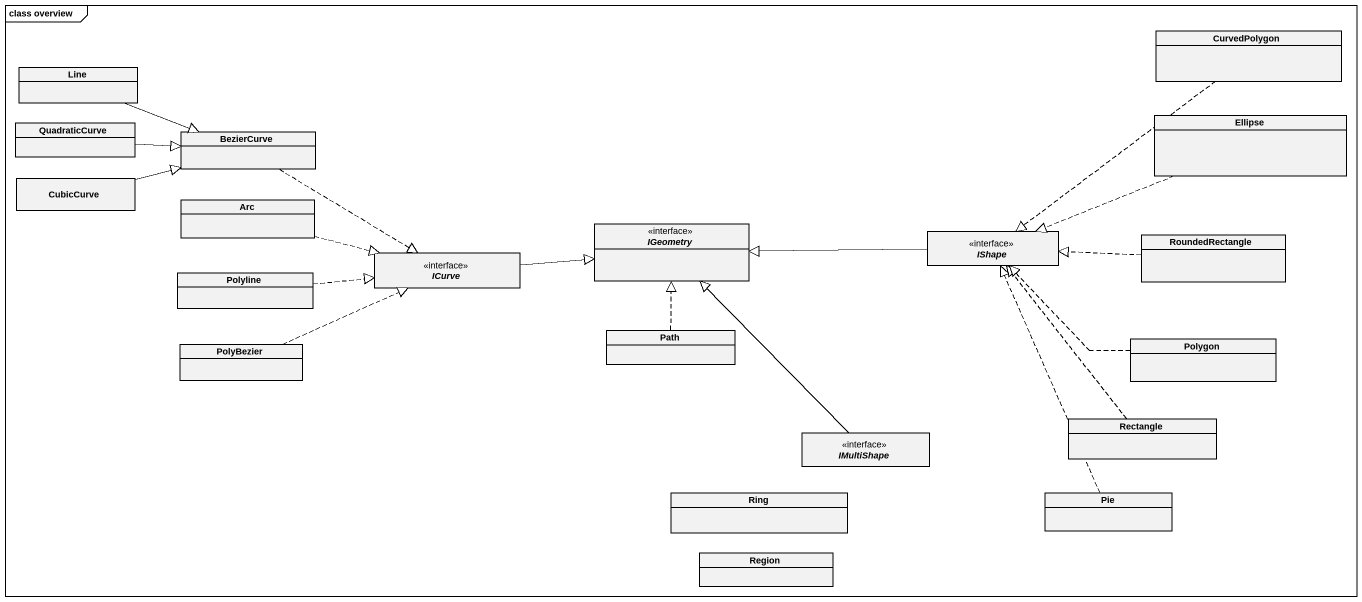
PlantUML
@startuml
mainframe class overview
hide circle
hide empty members
class CurvedPolygon
class Line
class QuadraticCurve
class Ellipse
class BezierCurve
class CubicCurve
class Arc
interface IGeometry
interface IShape
class RoundedRectangle
class Polyline
interface ICurve
class PolyBezier
class Path
class Polygon
interface IMultiShape
class "Rectangle" as Rectangle_
class Ring
class Pie
class Region
CurvedPolygon ..|> IShape
Line -right-|> BezierCurve
QuadraticCurve -right-|> BezierCurve
Ellipse .left.|> IShape
BezierCurve ..|> ICurve
CubicCurve -right-|> BezierCurve
Arc .right.|> ICurve
IShape -left-|> IGeometry
RoundedRectangle .left.|> IShape
Polyline .right.|> ICurve
ICurve -right-|> IGeometry
PolyBezier .right.|> ICurve
Path .up.|> IGeometry
Polygon .left.|> IShape
IMultiShape -up-|> IGeometry
Rectangle_ .up.|> IShape
Pie .up.|> IShape
@enduml
